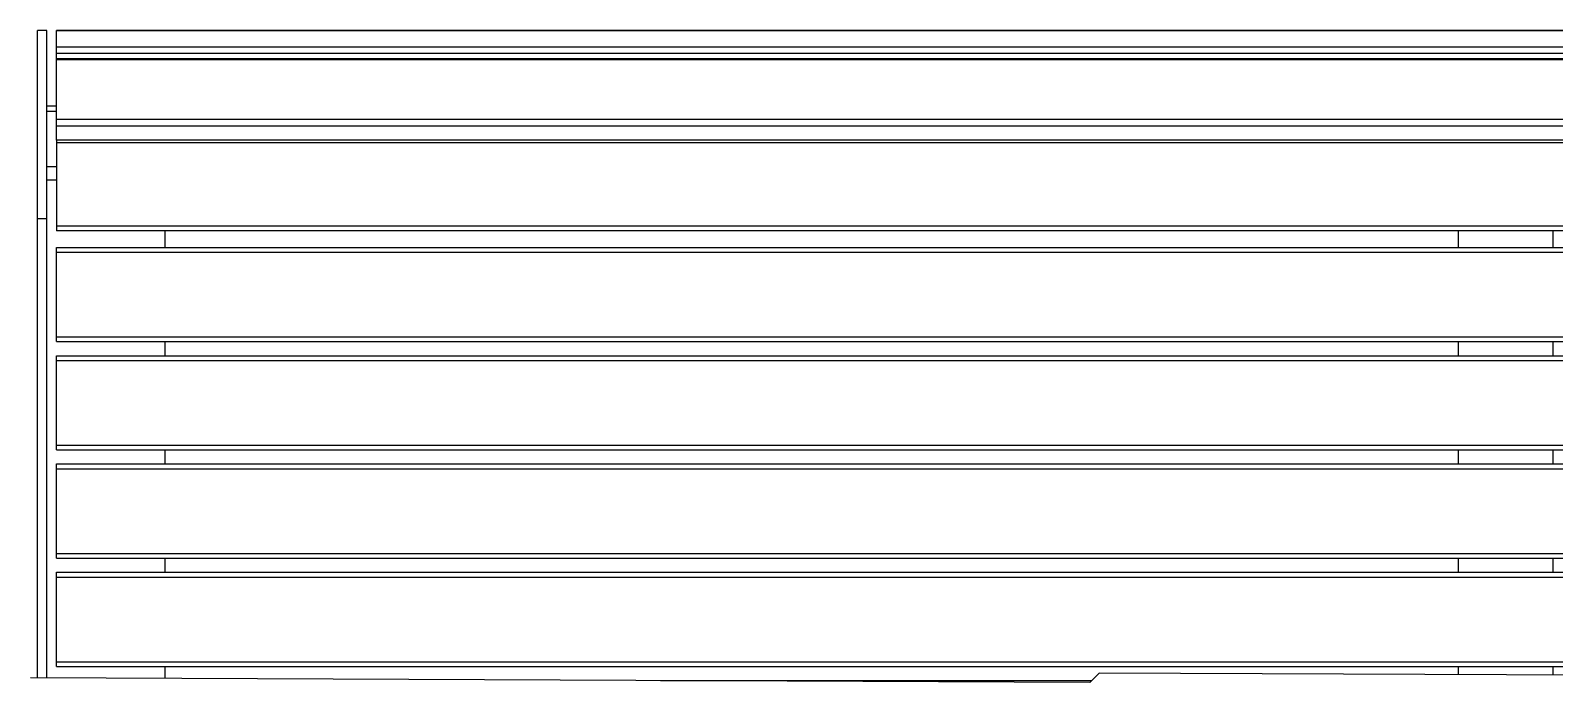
# Model space of a CAD drawing. Header units: millimetres. Extents: x 11004 to 16944, y 3085 to 7285.
# Drawn here: x 13372 to 14019, y 6300 to 6577 of the extents above; entities that cross this region are included whole.
import ezdxf

# ---------------------------------------------------------------- set-up
doc = ezdxf.new("R2010")
doc.units = ezdxf.units.MM
doc.header["$LTSCALE"] = 0.3

msp = doc.modelspace()

# ---------------------------------------------------------------- linework, layer by layer
for p, q in [((13379.41, 6577.27), (13375.41, 6577.27)), ((13375.41, 6497.27), (13375.41, 6577.27)), ((13379.41, 6497.27), (13379.41, 6577.27)), ((13383.41, 6577.27), (15167.41, 6577.27)), ((13383.41, 6577.25), (13383.41, 6577.27)), ((15167.41, 6577.25), (13383.41, 6577.25)), ((13383.41, 6570.34), (13383.41, 6577.25)), ((13383.41, 6567.58), (13383.41, 6570.34)), ((13383.41, 6570.34), (15167.41, 6570.34)), ((13383.41, 6565.28), (13383.41, 6567.58)), ((13383.41, 6567.58), (15167.41, 6567.58)), ((15167.41, 6565.28), (13383.41, 6565.28)), ((13383.41, 6564.98), (13383.41, 6565.28)), ((13383.41, 6539.63), (13383.41, 6564.98)), ((13383.41, 6564.98), (15167.41, 6564.98)), ((13379.41, 6545.27), (13383.41, 6545.27)), ((13379.41, 6542.93), (13383.41, 6542.93)), ((13383.41, 6536.81), (13383.41, 6539.63)), ((13383.41, 6539.63), (15167.41, 6539.63)), ((13383.41, 6530.66), (13383.41, 6536.81)), ((13383.41, 6536.81), (15167.41, 6536.81)), ((15167.41, 6530.66), (13383.41, 6530.66)), ((13383.41, 6530.66), (13383.41, 6529.48)), ((13383.41, 6529.48), (13383.41, 6494.09)), ((15167.41, 6529.48), (13383.41, 6529.48)), ((13379.41, 6519.51), (13383.41, 6519.51)), ((13379.41, 6513.85), (13383.41, 6513.85)), ((13375.41, 6302.34), (13375.41, 6497.27)), ((13379.41, 6497.27), (13375.41, 6497.27)), ((13379.41, 6302.32), (13379.41, 6497.27)), ((13383.41, 6494.09), (13383.41, 6492.16)), ((15167.41, 6494.09), (13383.41, 6494.09)), ((15167.41, 6492.16), (13383.41, 6492.16)), ((13429.41, 6492.16), (13429.41, 6485.16)), ((13978.41, 6485.16), (13978.41, 6492.16)), ((14018.41, 6492.16), (14018.41, 6485.16)), ((13383.41, 6485.16), (15167.41, 6485.16)), ((13383.41, 6483.16), (13383.41, 6485.16)), ((13383.41, 6447.16), (13383.41, 6483.16)), ((13383.41, 6483.16), (15167.41, 6483.16)), ((13383.41, 6445.16), (13383.41, 6447.16)), ((13383.41, 6447.16), (15167.41, 6447.16)), ((13383.41, 6445.16), (15167.41, 6445.16)), ((13429.41, 6445.16), (13429.41, 6439.16)), ((13978.41, 6439.16), (13978.41, 6445.16)), ((14018.41, 6445.16), (14018.41, 6439.16)), ((13383.41, 6439.16), (15167.41, 6439.16)), ((13383.41, 6437.16), (13383.41, 6439.16)), ((13383.41, 6401.16), (13383.41, 6437.16)), ((13383.41, 6437.16), (15167.41, 6437.16)), ((13383.41, 6399.16), (13383.41, 6401.16)), ((13383.41, 6401.16), (15167.41, 6401.16)), ((13383.41, 6399.16), (15167.41, 6399.16)), ((13429.41, 6399.16), (13429.41, 6393.16)), ((13978.41, 6393.16), (13978.41, 6399.16)), ((14018.41, 6399.16), (14018.41, 6393.16)), ((13383.41, 6393.16), (15167.41, 6393.16)), ((13383.41, 6391.16), (13383.41, 6393.16)), ((13383.41, 6355.16), (13383.41, 6391.16)), ((13383.41, 6391.16), (15167.41, 6391.16)), ((13383.41, 6353.16), (13383.41, 6355.16)), ((13383.41, 6355.16), (15167.41, 6355.16)), ((13383.41, 6353.16), (15167.41, 6353.16)), ((13429.41, 6353.16), (13429.41, 6347.16)), ((13978.41, 6347.16), (13978.41, 6353.16)), ((14018.41, 6353.16), (14018.41, 6347.16)), ((13383.41, 6347.16), (15167.41, 6347.16)), ((13383.41, 6345.16), (13383.41, 6347.16)), ((13383.41, 6309.16), (13383.41, 6345.16)), ((13383.41, 6345.16), (15167.41, 6345.16)), ((13383.41, 6307.16), (13383.41, 6309.16)), ((13383.41, 6309.16), (15167.41, 6309.16)), ((13383.41, 6307.16), (15167.41, 6307.16)), ((13429.41, 6307.16), (13429.41, 6302.1)), ((13978.41, 6303.67), (13978.41, 6307.16)), ((14018.41, 6307.16), (14018.41, 6303.5)), ((13821.91, 6300.35), (13372.41, 6302.35)), ((13639.77, 6301.16), (13822.72, 6301.16)), ((13825.91, 6304.35), (13821.91, 6300.35)), ((14724.91, 6300.35), (13825.91, 6304.35))]:
    msp.add_line(p, q)

doc.saveas('drawing.dxf')
